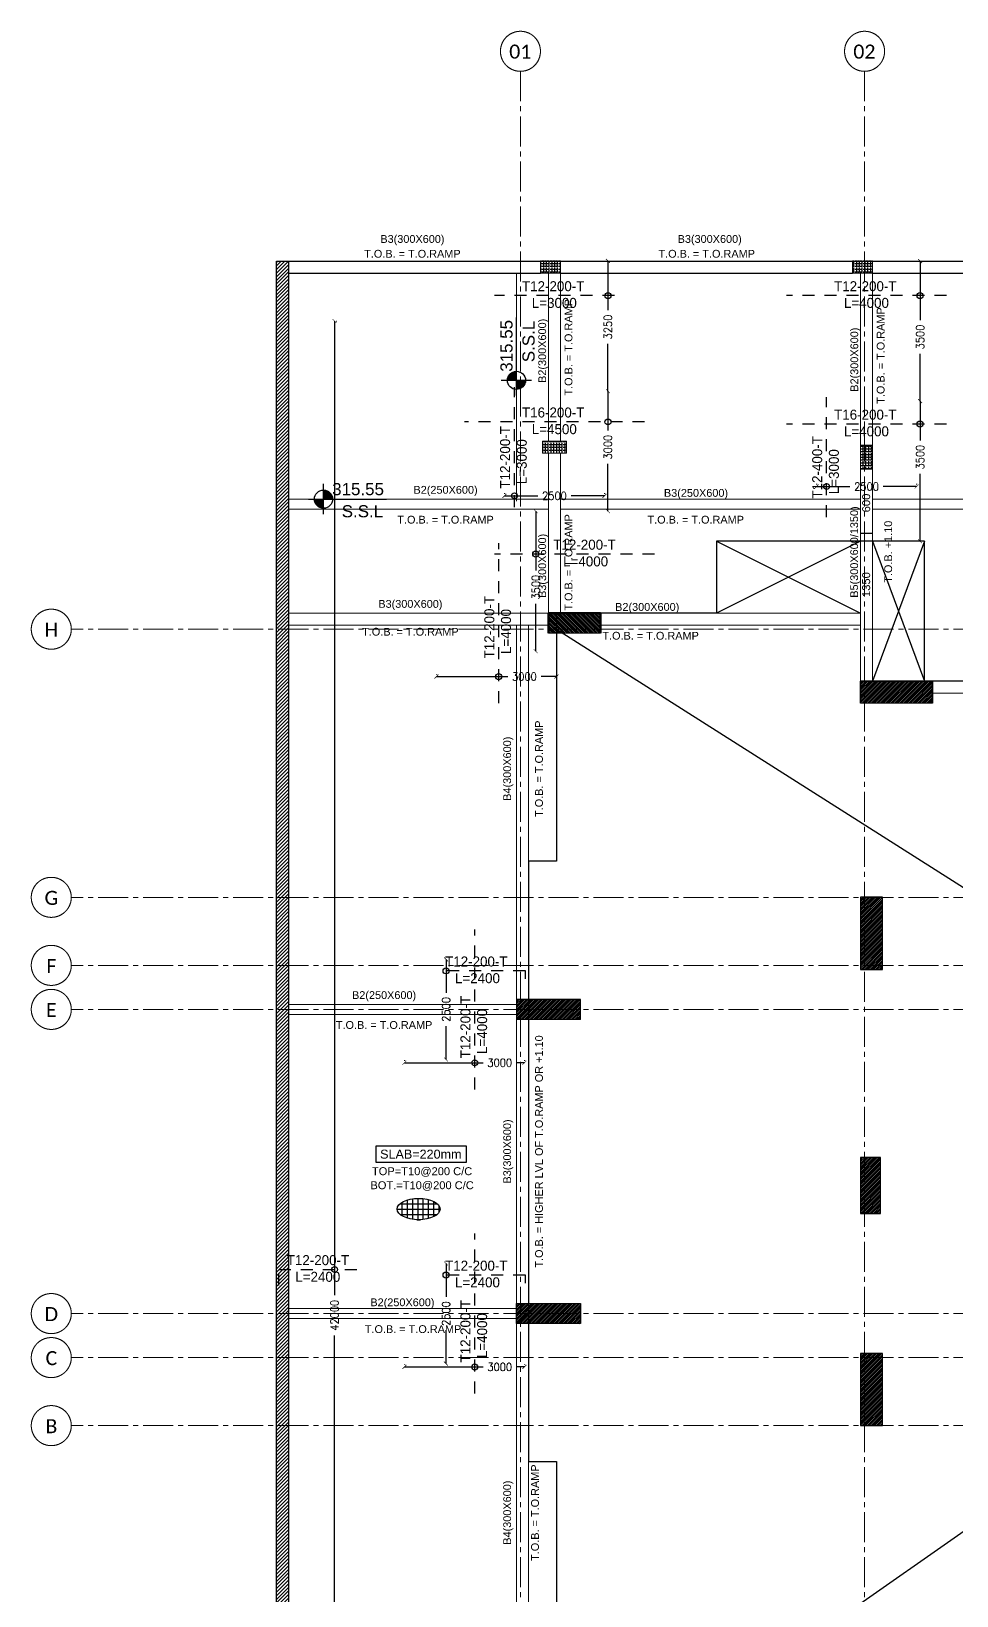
# Model space of a CAD drawing. Header units: millimetres. Extents: x -967280 to 3852, y 2833 to 1955156.
# Drawn here: x -453053 to -429926, y 589687 to 628777 of the extents above; entities that cross this region are included whole.
import ezdxf
from ezdxf.enums import TextEntityAlignment as Align

# ---------------------------------------------------------------- set-up
doc = ezdxf.new("R2010")
doc.units = ezdxf.units.MM
doc.header["$LTSCALE"] = 1000
doc.header["$PDMODE"] = 35
doc.header["$PDSIZE"] = 25
for name, pattern in [('$0$DASHED2', [0.375, 0.25, -0.125]), ('B05-FIRST FLOOR PLAN$0$DLINE', [0.55, 0.3, -0.25]), ('Columns_Structural070816$0$CENTER2', [1.125, 0.75, -0.125, 0.125, -0.125]), ('HRZN_Line-Ptrn-Sold', [9144001.0, 9144000.0, -1]), ('XREF-ST-FRAMING 1ST FLOOR$0$CENTER', [50.8, 31.75, -6.35, 6.35, -6.35]), ('XREF-ST-FRAMING 1ST FLOOR$0$HIDDEN2', [0.1875, 0.125, -0.0625])]:
    doc.linetypes.add(name, pattern=pattern)
for name, color, linetype, lineweight in [('A-AX-ATT-100', 7, 'HRZN_Line-Ptrn-Sold', 18), ('BEAMS', 3, 'HRZN_Line-Ptrn-Sold', 18), ('S - column', 6, 'Continuous', 60), ('S-TEXT-1', 3, 'Continuous', 20), ('S-TEXT-3', 8, 'Continuous', 13), ('ST-000-AXIS', 9, 'Columns_Structural070816$0$CENTER2', 9), ('ST-203-SLAB-TXT', 7, 'Continuous', 30), ('ST-206-SLAB-DIM', 1, 'Continuous', 20), ('ST-RFT-BOT', 2, '$0$DASHED2', 30), ('ST-RFT-TOP', 5, '$0$DASHED2', 30)]:
    doc.layers.add(name, color=color, linetype=linetype, lineweight=lineweight)
for name, color, linetype in [('B05-FIRST FLOOR PLAN$0$STR_ROOF RFT$0$S-SYMB', 30, 'Continuous'), ('R.C. footing', 4, 'Continuous'), ('S - BATH Hach', 1, 'Continuous'), ('S - col hach', 1, 'Continuous'), ('S - dot', 1, 'Continuous'), ('S -Beams', 2, 'Continuous'), ('ST-LEVEL', 3, 'Continuous'), ('XREF-ST-FRAMING 1ST FLOOR$0$ST-BEAM', 4, 'XREF-ST-FRAMING 1ST FLOOR$0$HIDDEN2'), ('XREF-ST-FRAMING 1ST FLOOR$0$ST-BEAM MARK', 3, 'Continuous'), ('XREF-ST-FRAMING 1ST FLOOR$0$ST-SLAB TH. TXT', 3, 'Continuous')]:
    doc.layers.add(name, color=color, linetype=linetype)
doc.styles.add('Arial_3', font='arial.ttf', dxfattribs={"height": 7999.15942})
doc.styles.add('B05-FIRST FLOOR PLAN$0$XS-Roof RFT$0$T25-100', font='STENCIL.shx', dxfattribs={"height": 250})
doc.styles.add('Calibri_2', font='calibri.ttf', dxfattribs={"height": 300})
doc.styles.add('ISO', font='isocp2.shx', dxfattribs={"width": 0.8})
doc.styles.add('STRECTURAL', font='arial.ttf')
doc.styles.add('TUNELNO', font='romans.shx', dxfattribs={"width": 0.9})
doc.styles.add('XREF-ST-FRAMING 1ST FLOOR$0$ROMANS-TITLE', font='ROMANS.shx', dxfattribs={"width": 0.8})
doc.styles.add('XREF-ST-FRAMING 1ST FLOOR$0$STRECTURAL', font='arial.ttf')
doc.dimstyles.new('Copy(2) of DSEC', dxfattribs={"dimtxt": 200, "dimasz": 100, "dimexe": 50, "dimexo": 80, "dimgap": 100, "dimtad": 1, "dimdec": 0, "dimrnd": 5, "dimzin": 0, "dimdsep": 46, "dimtxsty": 'TUNELNO', "dimblk": 'ARCHTICK', "dimcen": 0.09, "dimclrd": 1, "dimclre": 1, "dimclrt": 3, "dimadec": 0, "dimazin": 0, "dimtfac": 0.78125, "dimtdec": 0, "dimtix": 1, "dimtmove": 2, "dimatfit": 3, "dimldrblk": 'ARCHTICK', "dimfxl": 1, "dimtolj": 1, "dimtzin": 0, "dimarcsym": 0})
pattern_1 = [(45, (193250.144, -596912.31), (-22.4506403, 22.4506403), [])]
pattern_2 = [(90, (613578.686, -423037.37), (-69.85, 4e-15), [50.8, -19.05]), (180, (613578.686, -423037.37), (-9e-15, -69.85), [50.8, -19.05])]

# ---------------------------------------------------------------- blocks, each defined once
blk = doc.blocks.new('A$C46269fcd new')
at = {"layer": 'S - BATH Hach', "ltscale": 30, "transparency": 33554483}
h = blk.add_hatch(dxfattribs=at)
h.set_pattern_fill('ANSI31', color=1, scale=20)
h.set_pattern_definition([(45, (643184.17, -484711.8), (-44.9012806, 44.9012806), [])])
h.paths.add_polyline_path([(47835, 35800), (47835, -9200), (-6100, -9200), (-6100, 35800), (-5800, 35800), (-5800, -8900), (47535, -8900), (47535, 35800)])
at = {"layer": 'S - col hach', "true_color": 0xcd6928}
h = blk.add_hatch(dxfattribs=at)
h.set_pattern_fill('ANGLE', color=32, scale=10, angle=90)
h.set_pattern_definition([(90, (-414148.87, -510539.72), (-69.85, 4e-15), [50.8, -19.05]), (180, (-414148.87, -510539.72), (-9e-15, -69.85), [50.8, -19.05])])
h.paths.add_polyline_path([(550, 31300), (550, 31000), (1150, 31000), (1150, 31300)])
h = blk.add_hatch(dxfattribs=at)
h.set_pattern_fill('ANGLE', color=32, scale=10, angle=90)
h.set_pattern_definition([(90, (-416898.87, -510439.72), (-69.85, 4e-15), [50.8, -19.05]), (180, (-416898.87, -510439.72), (-9e-15, -69.85), [50.8, -19.05])])
h.paths.add_polyline_path([(8800, 31200), (8500, 31200), (8500, 30600), (8800, 30600)])
at = {"layer": 'R.C. footing'}
blk.add_line((-5800, 35800), (-5800, 35800), dxfattribs=at)
at = {"layer": 'R.C. footing', "color": 4, "ltscale": 30}
blk.add_lwpolyline([(47835, 35800), (47835, -9200), (-6100, -9200), (-6100, 35800), (-5800, 35800), (-5800, -8900), (47535, -8900), (47535, 35800)], close=True, dxfattribs=at)
at = {"layer": 'S - column', "lineweight": 15}
for points in [[(550, 31300), (550, 31000), (1150, 31000), (1150, 31300)], [(8800, 31200), (8500, 31200), (8500, 30600), (8800, 30600)]]:
    blk.add_lwpolyline(points, close=True, dxfattribs=at)
blk = doc.blocks.new('FROM FOUNDATION TO UPPER LOWER BASEMENT_COLUMNS(new2)')
at = {"layer": 'S - col hach'}
h = blk.add_hatch(dxfattribs=at)
h.set_pattern_fill('ANSI31', color=256, scale=10, angle=90)
h.set_pattern_definition([(135, (1651950.9, 412690.996), (-22.4506403, -22.4506403), [])])
h.paths.add_polyline_path([(418899, 637440), (417599, 637440), (417599, 636940), (418899, 636940)])
h = blk.add_hatch(dxfattribs=at)
h.set_pattern_fill('ANSI31', color=256, scale=10)
h.set_pattern_definition([(45, (193250.144, -596912.31), (-22.4506403, 22.4506403), [])])
h.paths.add_polyline_path([(427199, 635190), (427199, 635740), (425399, 635740), (425399, 635190)])
h = blk.add_hatch(dxfattribs=at)
h.set_pattern_fill('ANSI31', color=256, scale=10)
h.set_pattern_definition([(45, (-119733.897, -851549.915), (-22.4506403, 22.4506403), [])])
h.paths.add_polyline_path([(425949, 630340), (425399, 630340), (425399, 628540), (425949, 628540)])
h = blk.add_hatch(dxfattribs=at)
h.set_pattern_fill('ANSI31', color=256, scale=10)
h.set_pattern_definition(pattern_1)
h.paths.add_polyline_path([(416799, 627290), (418399, 627290), (418399, 627790), (416799, 627790)])
h = blk.add_hatch(dxfattribs=at)
h.set_pattern_fill('ANSI31', color=256, scale=10)
h.set_pattern_definition([(45, (193250.144, -602312.31), (-22.4506403, 22.4506403), [])])
h.paths.add_polyline_path([(425899, 623840), (425399, 623840), (425399, 622440), (425899, 622440)])
h = blk.add_hatch(dxfattribs=at)
h.set_pattern_fill('ANSI31', color=256, scale=10)
h.set_pattern_definition(pattern_1)
h.paths.add_polyline_path([(418399, 620190), (416799, 620190), (416799, 619690), (418399, 619690)])
h = blk.add_hatch(dxfattribs=at)
h.set_pattern_fill('ANSI31', color=256, scale=10)
h.set_pattern_definition(pattern_1)
h.paths.add_polyline_path([(425949, 617140), (425949, 618940), (425399, 618940), (425399, 617140)])
at = {"layer": 'S - column', "lineweight": 15}
for points in [[(417599, 636940), (418899, 636940), (418899, 637440), (417599, 637440)], [(427199, 635190), (425399, 635190), (425399, 635740), (427199, 635740)], [(425949, 630340), (425399, 630340), (425399, 628540), (425949, 628540)], [(416799, 627790), (416799, 627290), (418399, 627290), (418399, 627790)], [(425899, 623840), (425399, 623840), (425399, 622440), (425899, 622440)], [(418399, 619690), (416799, 619690), (416799, 620190), (418399, 620190)], [(425949, 618940), (425949, 617140), (425399, 617140), (425399, 618940)]]:
    blk.add_lwpolyline(points, close=True, dxfattribs=at)
at = {"layer": 'ST-RFT-BOT', "color": 7, "linetype": 'Continuous', "ltscale": 30}
blk.add_line((427199, 635190), (427199, 635559), dxfattribs=at)
at = {"layer": 'ST-RFT-BOT', "color": 7, "linetype": 'Continuous', "lineweight": 50, "ltscale": 30}
blk.add_lwpolyline([(418899, 636940), (418899, 637440), (417599, 637440), (417599, 636940)], dxfattribs=at)
at = {"layer": 'ST-RFT-BOT', "color": 7, "linetype": 'Continuous', "ltscale": 30}
for points in [[(427199, 635190), (427199, 635740), (425399, 635740), (425399, 635190)], [(425399, 635190), (425399, 635740), (427199, 635740), (427199, 635190)], [(425949, 630340), (425399, 630340), (425399, 628540), (425949, 628540)], [(418399, 627290), (418399, 627790), (416799, 627790), (416799, 627290)], [(425899, 623840), (425399, 623840), (425399, 622440), (425899, 622440)], [(418399, 620190), (418399, 619690), (416799, 619690), (416799, 620190)], [(425949, 618940), (425399, 618940), (425399, 617140), (425949, 617140)]]:
    blk.add_lwpolyline(points, dxfattribs=at)
blk = doc.blocks.new('XREF-ST-FRAMING 1ST FLOOR$0$A-LVL_FFL-SSL')
at = {"layer": 'XREF-ST-FRAMING 1ST FLOOR$0$ST-SLAB TH. TXT', "ltscale": 800}
h = blk.add_hatch(color=256, dxfattribs=at)
h.paths.add_polyline_path([(0, 0), (150, 0, 0.414214), (0, 150)])
h.paths.add_polyline_path([(0, -150), (0, 0), (-150, 0, 0.414214)])
at = {"layer": 'XREF-ST-FRAMING 1ST FLOOR$0$ST-SLAB TH. TXT'}
for p, q in [((-250, 0), (250, 0)), ((0, -250), (0, 250))]:
    blk.add_line(p, q, dxfattribs=at)
at = {"layer": 'XREF-ST-FRAMING 1ST FLOOR$0$ST-SLAB TH. TXT', "ltscale": 800}
blk.add_line((0, 0), (1037, 0), dxfattribs=at)
at = {"layer": 'XREF-ST-FRAMING 1ST FLOOR$0$ST-SLAB TH. TXT'}
blk.add_circle((0, 0), 150, dxfattribs=at)
at = {"layer": 'XREF-ST-FRAMING 1ST FLOOR$0$ST-SLAB TH. TXT', "ltscale": 800, "style": 'XREF-ST-FRAMING 1ST FLOOR$0$ROMANS-TITLE', "width": 0.8}
for tag, p in [('FLOOR-LEVEL-FFL', (300, 100)), ('FLOOR-LEVEL-SSL', (300, -300))]:
    blk.add_attdef(tag, p, '', height=200, dxfattribs=at)
blk = doc.blocks.new('str col s')
at = {"layer": 'S - col hach', "true_color": 0xcd6928}
h = blk.add_hatch(dxfattribs=at)
h.set_pattern_fill('ANGLE', color=32, scale=10, angle=90)
h.set_pattern_definition(pattern_2)
h.paths.add_polyline_path([(-26250, -300), (-26250, 0), (-26750, 0), (-26750, -300)])
h = blk.add_hatch(dxfattribs=at)
h.set_pattern_fill('ANGLE', color=32, scale=10, angle=90)
h.set_pattern_definition(pattern_2)
h.paths.add_polyline_path([(-18450, -300), (-18450, 0), (-18950, 0), (-18950, -300)])
at = {"layer": 'S - column', "lineweight": 15}
for points in [[(-26250, 0), (-26750, 0), (-26750, -300), (-26250, -300)], [(-18450, 0), (-18950, 0), (-18950, -300), (-18450, -300)]]:
    blk.add_lwpolyline(points, close=True, dxfattribs=at)
blk = doc.blocks.new('_ArchTick')
at = {"color": 0, "linetype": 'ByBlock', "const_width": 0.15}
blk.add_lwpolyline([(-0.5, -0.5), (0.5, 0.5)], dxfattribs=at)
blk = doc.blocks.new('*D176')
at = {"layer": 'Defpoints', "color": 0, "transparency": 16777216}
for p in [(-430812, 619537), (-430842, 616037), (-430812, 616037)]:
    blk.add_point(p, dxfattribs=at)
at = {"layer": 'ST-206-SLAB-DIM', "color": 1, "lineweight": -2, "transparency": 16777216}
for p, q in [((-430842, 619537), (-430842, 618555)), ((-430842, 616037), (-430842, 617720))]:
    blk.add_line(p, q, dxfattribs=at)
at = {"layer": 'ST-206-SLAB-DIM', "color": 1, "lineweight": -2, "transparency": 16777216, "xscale": 100, "yscale": 100, "zscale": 100}
for p, rotation in [((-430842, 619537), 90), ((-430842, 616037), 270)]:
    blk.add_blockref('_ArchTick', p, dxfattribs=dict(at, rotation=rotation))
at = {"layer": 'ST-206-SLAB-DIM', "color": 3, "transparency": 16777216, "insert": (-430842, 618137), "char_height": 200, "attachment_point": 5, "rotation": 90, "style": 'TUNELNO'}
blk.add_mtext('\\A1;3500', dxfattribs=at)
blk = doc.blocks.new('*D177')
at = {"layer": 'Defpoints', "color": 0, "transparency": 16777216}
for p in [(-433429, 617386), (-430929, 617402), (-430929, 617386)]:
    blk.add_point(p, dxfattribs=at)
at = {"layer": 'ST-206-SLAB-DIM', "color": 1, "lineweight": -2, "transparency": 16777216}
for p, q in [((-433429, 617466), (-433429, 617452)), ((-433429, 617402), (-432596, 617402)), ((-430929, 617402), (-431762, 617402)), ((-430929, 617466), (-430929, 617452))]:
    blk.add_line(p, q, dxfattribs=at)
at = {"layer": 'ST-206-SLAB-DIM', "color": 1, "lineweight": -2, "transparency": 16777216, "xscale": 100, "yscale": 100, "zscale": 100, "rotation": 180}
blk.add_blockref('_ArchTick', (-433429, 617402), dxfattribs=at)
at = {"layer": 'ST-206-SLAB-DIM', "color": 1, "lineweight": -2, "transparency": 16777216, "xscale": 100, "yscale": 100, "zscale": 100}
blk.add_blockref('_ArchTick', (-430929, 617402), dxfattribs=at)
at = {"layer": 'ST-206-SLAB-DIM', "color": 3, "transparency": 16777216, "insert": (-432179, 617402), "char_height": 200, "attachment_point": 5, "style": 'TUNELNO'}
blk.add_mtext('\\A1;2500', dxfattribs=at)
blk = doc.blocks.new('*D178')
at = {"layer": 'Defpoints', "color": 0, "transparency": 16777216}
for p in [(-430812, 623037), (-430842, 619537), (-430812, 619537)]:
    blk.add_point(p, dxfattribs=at)
at = {"layer": 'ST-206-SLAB-DIM', "color": 1, "lineweight": -2, "transparency": 16777216}
for p, q in [((-430842, 623037), (-430842, 621555)), ((-430842, 619537), (-430842, 620720))]:
    blk.add_line(p, q, dxfattribs=at)
at = {"layer": 'ST-206-SLAB-DIM', "color": 1, "lineweight": -2, "transparency": 16777216, "xscale": 100, "yscale": 100, "zscale": 100}
for p, rotation in [((-430842, 623037), 90), ((-430842, 619537), 270)]:
    blk.add_blockref('_ArchTick', p, dxfattribs=dict(at, rotation=rotation))
at = {"layer": 'ST-206-SLAB-DIM', "color": 3, "transparency": 16777216, "insert": (-430842, 621137), "char_height": 200, "attachment_point": 5, "rotation": 90, "style": 'TUNELNO'}
blk.add_mtext('\\A1;3500', dxfattribs=at)
blk = doc.blocks.new('*D999')
at = {"layer": 'Defpoints', "color": 0, "transparency": 16777216}
for p in [(-438612, 619787), (-438642, 616787), (-438612, 616787)]:
    blk.add_point(p, dxfattribs=at)
at = {"layer": 'ST-206-SLAB-DIM', "color": 1, "lineweight": -2, "transparency": 16777216}
for p, q in [((-438642, 619787), (-438642, 618805)), ((-438642, 616787), (-438642, 617970))]:
    blk.add_line(p, q, dxfattribs=at)
at = {"layer": 'ST-206-SLAB-DIM', "color": 1, "lineweight": -2, "transparency": 16777216, "xscale": 100, "yscale": 100, "zscale": 100}
for p, rotation in [((-438642, 619787), 90), ((-438642, 616787), 270)]:
    blk.add_blockref('_ArchTick', p, dxfattribs=dict(at, rotation=rotation))
at = {"layer": 'ST-206-SLAB-DIM', "color": 3, "transparency": 16777216, "insert": (-438642, 618387), "char_height": 200, "attachment_point": 5, "rotation": 90, "style": 'TUNELNO'}
blk.add_mtext('\\A1;3000', dxfattribs=at)
blk = doc.blocks.new('*D1000')
at = {"layer": 'Defpoints', "color": 0, "transparency": 16777216}
for p in [(-441229, 617153), (-438729, 617169), (-438729, 617153)]:
    blk.add_point(p, dxfattribs=at)
at = {"layer": 'ST-206-SLAB-DIM', "color": 1, "lineweight": -2, "transparency": 16777216}
for p, q in [((-441229, 617233), (-441229, 617219)), ((-438729, 617233), (-438729, 617219)), ((-441229, 617169), (-440396, 617169)), ((-438729, 617169), (-439562, 617169))]:
    blk.add_line(p, q, dxfattribs=at)
at = {"layer": 'ST-206-SLAB-DIM', "color": 1, "lineweight": -2, "transparency": 16777216, "xscale": 100, "yscale": 100, "zscale": 100, "rotation": 180}
blk.add_blockref('_ArchTick', (-441229, 617169), dxfattribs=at)
at = {"layer": 'ST-206-SLAB-DIM', "color": 1, "lineweight": -2, "transparency": 16777216, "xscale": 100, "yscale": 100, "zscale": 100}
blk.add_blockref('_ArchTick', (-438729, 617169), dxfattribs=at)
at = {"layer": 'ST-206-SLAB-DIM', "color": 3, "transparency": 16777216, "insert": (-439979, 617169), "char_height": 200, "attachment_point": 5, "style": 'TUNELNO'}
blk.add_mtext('\\A1;2500', dxfattribs=at)
blk = doc.blocks.new('*D1001')
at = {"layer": 'Defpoints', "color": 0, "transparency": 16777216}
for p in [(-438612, 623037), (-438642, 619787), (-438612, 619787)]:
    blk.add_point(p, dxfattribs=at)
at = {"layer": 'ST-206-SLAB-DIM', "color": 1, "lineweight": -2, "transparency": 16777216}
for p, q in [((-438642, 623037), (-438642, 621805)), ((-438642, 619787), (-438642, 620970))]:
    blk.add_line(p, q, dxfattribs=at)
at = {"layer": 'ST-206-SLAB-DIM', "color": 1, "lineweight": -2, "transparency": 16777216, "xscale": 100, "yscale": 100, "zscale": 100}
for p, rotation in [((-438642, 623037), 90), ((-438642, 619787), 270)]:
    blk.add_blockref('_ArchTick', p, dxfattribs=dict(at, rotation=rotation))
at = {"layer": 'ST-206-SLAB-DIM', "color": 3, "transparency": 16777216, "insert": (-438642, 621387), "char_height": 200, "attachment_point": 5, "rotation": 90, "style": 'TUNELNO'}
blk.add_mtext('\\A1;3250', dxfattribs=at)
blk = doc.blocks.new('*D1002')
at = {"layer": 'Defpoints', "color": 0, "transparency": 16777216}
for p in [(-440417, 616787), (-440447, 613287), (-440417, 613287)]:
    blk.add_point(p, dxfattribs=at)
at = {"layer": 'ST-206-SLAB-DIM', "color": 1, "lineweight": -2, "transparency": 16777216}
for p, q in [((-440447, 616787), (-440447, 615305)), ((-440447, 613287), (-440447, 614470))]:
    blk.add_line(p, q, dxfattribs=at)
at = {"layer": 'ST-206-SLAB-DIM', "color": 1, "lineweight": -2, "transparency": 16777216, "xscale": 100, "yscale": 100, "zscale": 100}
for p, rotation in [((-440447, 616787), 90), ((-440447, 613287), 270)]:
    blk.add_blockref('_ArchTick', p, dxfattribs=dict(at, rotation=rotation))
at = {"layer": 'ST-206-SLAB-DIM', "color": 3, "transparency": 16777216, "insert": (-440447, 614887), "char_height": 200, "attachment_point": 5, "rotation": 90, "style": 'TUNELNO'}
blk.add_mtext('\\A1;3500', dxfattribs=at)
blk = doc.blocks.new('*D1014')
at = {"layer": 'Defpoints', "color": 0, "transparency": 16777216}
for p in [(-445516, 621537), (-445516, 579537), (-445474, 579537)]:
    blk.add_point(p, dxfattribs=at)
at = {"layer": 'ST-206-SLAB-DIM', "color": 1, "lineweight": -2, "transparency": 16777216}
for p, q in [((-445474, 621537), (-445474, 597197)), ((-445436, 621537), (-445424, 621537)), ((-445474, 579537), (-445474, 596191)), ((-445436, 579537), (-445424, 579537))]:
    blk.add_line(p, q, dxfattribs=at)
at = {"layer": 'ST-206-SLAB-DIM', "color": 1, "lineweight": -2, "transparency": 16777216, "xscale": 100, "yscale": 100, "zscale": 100}
for p, rotation in [((-445474, 621537), 90), ((-445474, 579537), 270)]:
    blk.add_blockref('_ArchTick', p, dxfattribs=dict(at, rotation=rotation))
at = {"layer": 'ST-206-SLAB-DIM', "color": 3, "transparency": 16777216, "insert": (-445474, 596694), "char_height": 200, "attachment_point": 5, "rotation": 90, "style": 'TUNELNO'}
blk.add_mtext('\\A1;42000', dxfattribs=at)
blk = doc.blocks.new('*D1015')
at = {"layer": 'Defpoints', "color": 0, "transparency": 16777216}
for p in [(-442659, 605587), (-442689, 603087), (-442659, 603087)]:
    blk.add_point(p, dxfattribs=at)
at = {"layer": 'ST-206-SLAB-DIM', "color": 1, "lineweight": -2, "transparency": 16777216}
for p, q in [((-442689, 605587), (-442689, 604755)), ((-442689, 603087), (-442689, 603920))]:
    blk.add_line(p, q, dxfattribs=at)
at = {"layer": 'ST-206-SLAB-DIM', "color": 1, "lineweight": -2, "transparency": 16777216, "xscale": 100, "yscale": 100, "zscale": 100}
for p, rotation in [((-442689, 605587), 90), ((-442689, 603087), 270)]:
    blk.add_blockref('_ArchTick', p, dxfattribs=dict(at, rotation=rotation))
at = {"layer": 'ST-206-SLAB-DIM', "color": 3, "transparency": 16777216, "insert": (-442689, 604337), "char_height": 200, "attachment_point": 5, "rotation": 90, "style": 'TUNELNO'}
blk.add_mtext('\\A1;2500', dxfattribs=at)
blk = doc.blocks.new('*D1059')
at = {"layer": 'Defpoints', "color": 0, "transparency": 16777216}
for p in [(-443729, 602987), (-440729, 603003), (-440729, 602987)]:
    blk.add_point(p, dxfattribs=at)
at = {"layer": 'ST-206-SLAB-DIM', "color": 1, "lineweight": -2, "transparency": 16777216}
for p, q in [((-443729, 603067), (-443729, 603053)), ((-443729, 603003), (-441763, 603003)), ((-440729, 603003), (-440929, 603003)), ((-440729, 603067), (-440729, 603053))]:
    blk.add_line(p, q, dxfattribs=at)
at = {"layer": 'ST-206-SLAB-DIM', "color": 1, "lineweight": -2, "transparency": 16777216, "xscale": 100, "yscale": 100, "zscale": 100, "rotation": 180}
blk.add_blockref('_ArchTick', (-443729, 603003), dxfattribs=at)
at = {"layer": 'ST-206-SLAB-DIM', "color": 1, "lineweight": -2, "transparency": 16777216, "xscale": 100, "yscale": 100, "zscale": 100}
blk.add_blockref('_ArchTick', (-440729, 603003), dxfattribs=at)
at = {"layer": 'ST-206-SLAB-DIM', "color": 3, "transparency": 16777216, "insert": (-441346, 603003), "char_height": 200, "attachment_point": 5, "style": 'TUNELNO'}
blk.add_mtext('\\A1;3000', dxfattribs=at)
blk = doc.blocks.new('00_block1010')
at = {"layer": 'S-TEXT-1', "style": 'ISO', "width": 0.8}
for tag, p in [('LINE_1', (40.7, 75.2)), ('LINE_2', (40.7, 44.3))]:
    blk.add_attdef(tag, text='', height=22.5, dxfattribs=at).set_placement(p, align=Align.CENTER)
at = {"layer": 'S-TEXT-3', "style": 'ISO', "width": 0.8}
blk.add_attdef('LINE_3', text='', height=18, dxfattribs=at).set_placement((40.7, 13.4), align=Align.CENTER)
blk = doc.blocks.new('*D1060')
at = {"layer": 'Defpoints', "color": 0, "transparency": 16777216}
for p in [(-442659, 597987), (-442689, 595487), (-442659, 595487)]:
    blk.add_point(p, dxfattribs=at)
at = {"layer": 'ST-206-SLAB-DIM', "color": 1, "lineweight": -2, "transparency": 16777216}
for p, q in [((-442689, 597987), (-442689, 597155)), ((-442689, 595487), (-442689, 596320))]:
    blk.add_line(p, q, dxfattribs=at)
at = {"layer": 'ST-206-SLAB-DIM', "color": 1, "lineweight": -2, "transparency": 16777216, "xscale": 100, "yscale": 100, "zscale": 100}
for p, rotation in [((-442689, 597987), 90), ((-442689, 595487), 270)]:
    blk.add_blockref('_ArchTick', p, dxfattribs=dict(at, rotation=rotation))
at = {"layer": 'ST-206-SLAB-DIM', "color": 3, "transparency": 16777216, "insert": (-442689, 596737), "char_height": 200, "attachment_point": 5, "rotation": 90, "style": 'TUNELNO'}
blk.add_mtext('\\A1;2500', dxfattribs=at)
blk = doc.blocks.new('*D1061')
at = {"layer": 'Defpoints', "color": 0, "transparency": 16777216}
for p in [(-443729, 595387), (-440729, 595403), (-440729, 595387)]:
    blk.add_point(p, dxfattribs=at)
at = {"layer": 'ST-206-SLAB-DIM', "color": 1, "lineweight": -2, "transparency": 16777216}
for p, q in [((-443729, 595467), (-443729, 595453)), ((-443729, 595403), (-441763, 595403)), ((-440729, 595403), (-440929, 595403)), ((-440729, 595467), (-440729, 595453))]:
    blk.add_line(p, q, dxfattribs=at)
at = {"layer": 'ST-206-SLAB-DIM', "color": 1, "lineweight": -2, "transparency": 16777216, "xscale": 100, "yscale": 100, "zscale": 100, "rotation": 180}
blk.add_blockref('_ArchTick', (-443729, 595403), dxfattribs=at)
at = {"layer": 'ST-206-SLAB-DIM', "color": 1, "lineweight": -2, "transparency": 16777216, "xscale": 100, "yscale": 100, "zscale": 100}
blk.add_blockref('_ArchTick', (-440729, 595403), dxfattribs=at)
at = {"layer": 'ST-206-SLAB-DIM', "color": 3, "transparency": 16777216, "insert": (-441346, 595403), "char_height": 200, "attachment_point": 5, "style": 'TUNELNO'}
blk.add_mtext('\\A1;3000', dxfattribs=at)
blk = doc.blocks.new('*D1064')
at = {"layer": 'Defpoints', "color": 0, "transparency": 16777216}
for p in [(-442929, 612637), (-439929, 612653), (-439929, 612637)]:
    blk.add_point(p, dxfattribs=at)
at = {"layer": 'ST-206-SLAB-DIM', "color": 1, "lineweight": -2, "transparency": 16777216}
for p, q in [((-442929, 612717), (-442929, 612703)), ((-442929, 612653), (-441146, 612653)), ((-439929, 612653), (-440312, 612653)), ((-439929, 612717), (-439929, 612703))]:
    blk.add_line(p, q, dxfattribs=at)
at = {"layer": 'ST-206-SLAB-DIM', "color": 1, "lineweight": -2, "transparency": 16777216, "xscale": 100, "yscale": 100, "zscale": 100, "rotation": 180}
blk.add_blockref('_ArchTick', (-442929, 612653), dxfattribs=at)
at = {"layer": 'ST-206-SLAB-DIM', "color": 1, "lineweight": -2, "transparency": 16777216, "xscale": 100, "yscale": 100, "zscale": 100}
blk.add_blockref('_ArchTick', (-439929, 612653), dxfattribs=at)
at = {"layer": 'ST-206-SLAB-DIM', "color": 3, "transparency": 16777216, "insert": (-440729, 612653), "char_height": 200, "attachment_point": 5, "style": 'TUNELNO'}
blk.add_mtext('\\A1;3000', dxfattribs=at)
blk = doc.blocks.new('Grid - HRZN_G-Datm-Grid-Head-1554275-FIRST FLOOR FFL_1_')
at = {"layer": 'A-AX-ATT-100'}
blk.add_circle((0, 0), 5, dxfattribs=at)
blk = doc.blocks.new('AXES-00')
at = {"layer": 'ST-000-AXIS'}
for p, q in [((516898.9, 750979.6), (516898.9, 695813.8)), ((525498.9, 750979.6), (525498.9, 695813.8)), ((575723.2, 737039.7), (505674.3, 737039.7)), ((575723.2, 730339.7), (505674.3, 730339.7)), ((575723.2, 728639.7), (505674.3, 728639.7)), ((575723.2, 727539.7), (505674.3, 727539.7)), ((575723.2, 719939.7), (505674.3, 719939.7)), ((575723.2, 718839.7), (505674.3, 718839.7)), ((575723.2, 717139.7), (505674.3, 717139.7))]:
    blk.add_line(p, q, dxfattribs=at)
at = {"layer": 'A-AX-ATT-100'}
for p, xscale, yscale, zscale, rotation in [((516898.9, 751479.6), 99.99999999999993, 99.99999999999993, 99.99999999999993, 180), ((525498.9, 751479.6), 99.99999999999993, 99.99999999999993, 99.99999999999993, 180), ((505174.3, 737039.7), 100.0000000000001, 100.0000000000001, 100.0000000000001, 90), ((505174.3, 730339.7), 100.0000000000001, 100.0000000000001, 100.0000000000001, 90), ((505174.3, 728639.7), 100.0000000000001, 100.0000000000001, 100.0000000000001, 90), ((505174.3, 727539.7), 100.0000000000001, 100.0000000000001, 100.0000000000001, 90), ((505174.3, 719939.7), 100.0000000000001, 100.0000000000001, 100.0000000000001, 90), ((505174.3, 718839.7), 100.0000000000001, 100.0000000000001, 100.0000000000001, 90), ((505174.3, 717139.7), 100.0000000000001, 100.0000000000001, 100.0000000000001, 90)]:
    blk.add_blockref('Grid - HRZN_G-Datm-Grid-Head-1554275-FIRST FLOOR FFL_1_', p, dxfattribs=dict(at, xscale=xscale, yscale=yscale, zscale=zscale, rotation=rotation))
at = {"layer": 'A-AX-ATT-100', "linetype": 'Continuous', "lineweight": 13, "char_height": 350, "attachment_point": 1, "style": 'Calibri_2'}
for s, insert, width in [('01', (516618, 751647.5), 673.417), ('02', (525218, 751647.5), 673.417), ('H', (505005.2, 737201), 416.877), ('G', (505005.2, 730501), 416.877), ('F', (505051.7, 728801), 304.641), ('E', (505041.7, 727701), 328.692), ('D', (505008.7, 720101), 408.861), ('C', (505031.7, 719001), 352.742), ('B', (505028.2, 717301), 360.759)]:
    blk.add_mtext(s, dxfattribs=dict(at, insert=insert, width=width))

msp = doc.modelspace()

# ---------------------------------------------------------------- hatches: boundary and pattern name
at = {"layer": 'ST-LEVEL'}
h = msp.add_hatch(dxfattribs=at)
h.set_pattern_fill('NET', color=6, scale=1057.870248)
h.set_pattern_definition([(0, (-470231.61, 636503.74), (0, 132.23378), []), (90, (-470231.61, 636503.74), (-132.23378, 8e-15), [])])
edge = h.paths.add_edge_path()
edge.add_ellipse((-443372.6, 599348.3), major_axis=(535.4, 0), ratio=0.4996806, start_angle=0, end_angle=360)

# ---------------------------------------------------------------- linework, layer by layer
at = {"layer": 'B05-FIRST FLOOR PLAN$0$STR_ROOF RFT$0$S-SYMB'}
for centre in [(-438642.3, 622173.3), (-430842.3, 622173.3), (-438642.3, 619018.1), (-430842.3, 618964.1), (-440978.5, 617169.2), (-433178.5, 617401.9), (-440446.5, 615714.1), (-441372.7, 612652.8), (-442688.7, 605299.9), (-441969.4, 603002.8), (-445474.3, 597837.6), (-442688.7, 597699.9), (-441969.4, 595402.8)]:
    msp.add_circle(centre, 75, dxfattribs=at)
at = {"layer": 'BEAMS'}
for p, q in [((-440928.7, 617037.4), (-440928.7, 622737.4)), ((-440928.7, 617087.4), (-440928.7, 622737.4)), ((-440128.7, 618537.4), (-440128.7, 622737.4)), ((-439828.7, 622737.4), (-439828.7, 618524.1)), ((-432328.7, 618437.4), (-432328.7, 622737.4)), ((-432028.7, 622737.4), (-432028.7, 618437.4)), ((-440128.7, 614237.4), (-440128.7, 618237.4)), ((-439828.7, 618237.4), (-439828.7, 614237.4)), ((-432328.7, 612537.4), (-432328.7, 617837.4)), ((-432028.7, 617837.4), (-432028.7, 612537.4)), ((-446628.7, 617087.4), (-440128.7, 617087.4)), ((-439828.7, 617087.4), (-432328.7, 617087.4)), ((-432028.7, 617087.4), (-424728.7, 617087.4)), ((-446628.7, 616837.4), (-440128.7, 616837.4)), ((-439828.7, 616837.4), (-432328.7, 616837.4)), ((-432028.7, 616837.4), (-424728.7, 616837.4)), ((-446628.7, 614237.4), (-440128.7, 614237.4)), ((-432328.7, 614237.4), (-438828.7, 614237.4)), ((-446628.7, 613937.4), (-440128.7, 613937.4)), ((-440928.7, 604587.4), (-440928.7, 613937.4)), ((-440628.7, 604587.4), (-440628.7, 613937.4)), ((-432328.7, 613937.4), (-438828.7, 613937.4)), ((-430528.7, 612537.4), (-424728.7, 612537.4)), ((-430528.7, 612237.4), (-424728.7, 612237.3)), ((-446628.7, 604462.4), (-440928.7, 604462.4)), ((-446628.7, 604212.4), (-440928.7, 604212.4)), ((-440928.7, 596987.4), (-440928.7, 604087.4)), ((-440628.7, 596987.4), (-440628.7, 604087.4)), ((-446628.7, 596862.4), (-440928.7, 596862.4)), ((-446628.7, 596612.4), (-440928.7, 596612.4)), ((-440928.7, 587137.4), (-440928.7, 596487.4)), ((-440628.7, 587137.4), (-440628.7, 596487.4))]:
    msp.add_line(p, q, dxfattribs=at)
at = {"layer": 'S - dot'}
for p, q in [((-393293.7, 616837.4), (-439828.7, 584237.4)), ((-393293.7, 616837.4), (-439828.7, 584237.4)), ((-439928.7, 613837.4), (-393293.7, 584237.4)), ((-439928.7, 613837.4), (-393293.7, 584237.4))]:
    msp.add_line(p, q, dxfattribs=at)
at = {"layer": 'S -Beams', "ltscale": 30}
for p, q in [((-446628.7, 623037.4), (-440328.7, 623037.4)), ((-446628.7, 622737.4), (-440328.7, 622737.4)), ((-439828.7, 623037.4), (-432528.7, 623037.4)), ((-439828.7, 622737.4), (-432528.7, 622737.4)), ((-432028.7, 623037.4), (-424928.7, 623037.4)), ((-432028.7, 622737.4), (-424928.7, 622737.4))]:
    msp.add_line(p, q, dxfattribs=at)
at = {"layer": 'S -Beams', "color": 6, "ltscale": 30}
msp.add_lwpolyline([(-446928.7, 623037.4), (-392993.7, 623037.4), (-392993.7, 616837.4), (-413028.7, 616837.4), (-413028.7, 613637.4), (-417228.7, 613637.4), (-417228.7, 614837.4), (-423078.7, 614837.4), (-423078.7, 612537.4), (-430728.7, 612537.4), (-430728.7, 616037.4), (-435928.7, 616037.4), (-435928.7, 614237.4), (-439928.7, 614237.4), (-439928.7, 608037.4), (-440628.7, 608037.4), (-440628.7, 593037.4), (-439928.7, 593037.4), (-439928.7, 586837.4), (-439828.7, 586837.4), (-439828.7, 584237.4), (-392993.7, 584237.4), (-392993.7, 578037.4), (-446928.7, 578037.4)], close=True, dxfattribs=at)
at = {"layer": 'ST-203-SLAB-TXT'}
msp.add_lwpolyline([(-444436.6, 600929.1), (-442182.9, 600929.1), (-442182.9, 600510), (-444436.6, 600510)], close=True, dxfattribs=at)
at = {"layer": 'ST-LEVEL'}
msp.add_ellipse((-443372.6, 599348.3), major_axis=(535.4, 0), ratio=0.4996806, dxfattribs=at)
at = {"layer": 'ST-RFT-BOT', "color": 1, "linetype": 'Continuous', "ltscale": 30}
for p, q in [((-432328.7, 616237.4), (-432028.7, 616237.4)), ((-432328.7, 616037.4), (-435928.7, 614237.4)), ((-435928.7, 616037.4), (-432328.7, 614237.4)), ((-432328.7, 616037.4), (-435928.7, 614237.4)), ((-435928.7, 616037.4), (-432328.7, 614237.4)), ((-430728.7, 616037.4), (-432028.7, 612537.4)), ((-432028.7, 616037.4), (-430728.7, 612537.4)), ((-430728.7, 616037.4), (-432028.7, 612537.4)), ((-432028.7, 616037.4), (-430728.7, 612537.4))]:
    msp.add_line(p, q, dxfattribs=at)
at = {"layer": 'ST-RFT-TOP', "linetype": 'B05-FIRST FLOOR PLAN$0$DLINE'}
for points in [[(-438478.7, 622173.3), (-441478.7, 622173.3)], [(-430178.7, 622173.3), (-434178.7, 622173.3)], [(-440978.5, 616887.4), (-440978.5, 619887.4)], [(-433178.5, 616637.4), (-433178.5, 619637.4)], [(-437728.7, 619018.1), (-442228.7, 619018.1)], [(-430178.7, 618964.1), (-434178.7, 618964.1)], [(-437478.7, 615714.1), (-441478.7, 615714.1)], [(-441372.7, 611987.4), (-441372.7, 615987.4)], [(-441969.4, 602337.4), (-441969.4, 606337.4)], [(-441969.4, 594737.4), (-441969.4, 598737.4)], [(-446867.6, 597437.6), (-446867.6, 597837.6), (-444867.6, 597837.6)]]:
    msp.add_lwpolyline(points, dxfattribs=at)
for points in [[(-440698.7, 605099.9), (-440698.7, 605287.4, 0.4142136), (-440711.2, 605299.9), (-442904.1, 605299.9)], [(-440698.7, 597499.9), (-440698.7, 597687.4, 0.4142136), (-440711.2, 597699.9), (-442904.1, 597699.9)]]:
    msp.add_lwpolyline(points, format="xyb", dxfattribs=at)

# ---------------------------------------------------------------- block references
at = {"layer": 'S - column', "color": 7, "true_color": 0xffffff}
msp.add_blockref('A$C46269fcd new', (-440828.7, 587237.4), dxfattribs=at)
at = {"layer": 'S - column'}
msp.add_blockref('FROM FOUNDATION TO UPPER LOWER BASEMENT_COLUMNS(new2)', (-857727.6, -23202.4), dxfattribs=at)
at = {"layer": 'S -Beams'}
msp.add_blockref('AXES-00', (-957727.6, -123202.4), dxfattribs=at)
at = {"layer": 'ST-203-SLAB-TXT', "linetype": 'XREF-ST-FRAMING 1ST FLOOR$0$CENTER', "ltscale": 0.25}
ref = msp.add_blockref('XREF-ST-FRAMING 1ST FLOOR$0$A-LVL_FFL-SSL', (-440928.7, 620053.9), dxfattribs=dict(at, xscale=1.514618581711641, yscale=1.514618581711641, zscale=1.514618581711641, rotation=90))
ref.add_attrib('FLOOR-LEVEL-FFL', '315.55', (-441026.9, 620270.1), dxfattribs={"layer": 'XREF-ST-FRAMING 1ST FLOOR$0$ST-BEAM MARK', "color": 7, "ltscale": 800, "height": 302.92, "rotation": 90, "style": 'XREF-ST-FRAMING 1ST FLOOR$0$STRECTURAL'})
ref.add_attrib('FLOOR-LEVEL-SSL', 'S.S.L', (-440474.3, 620508.3), dxfattribs={"layer": 'XREF-ST-FRAMING 1ST FLOOR$0$ST-BEAM', "color": 7, "ltscale": 800, "height": 302.92, "rotation": 90, "style": 'XREF-ST-FRAMING 1ST FLOOR$0$STRECTURAL'})
ref = msp.add_blockref('XREF-ST-FRAMING 1ST FLOOR$0$A-LVL_FFL-SSL', (-445749.8, 617087.4), dxfattribs=dict(at, xscale=1.51461858171163, yscale=1.51461858171163, zscale=1.51461858171163))
ref.add_attrib('FLOOR-LEVEL-FFL', '315.55', (-445533.6, 617185.6), dxfattribs={"layer": 'XREF-ST-FRAMING 1ST FLOOR$0$ST-BEAM MARK', "color": 7, "ltscale": 800, "height": 302.92, "style": 'XREF-ST-FRAMING 1ST FLOOR$0$STRECTURAL'})
ref.add_attrib('FLOOR-LEVEL-SSL', 'S.S.L', (-445295.4, 616633), dxfattribs={"layer": 'XREF-ST-FRAMING 1ST FLOOR$0$ST-BEAM', "color": 7, "ltscale": 800, "height": 302.92, "style": 'XREF-ST-FRAMING 1ST FLOOR$0$STRECTURAL'})
ref = msp.add_blockref('XREF-ST-FRAMING 1ST FLOOR$0$A-LVL_FFL-SSL', (-445749.8, 617087.4), dxfattribs=dict(at, xscale=1.51461858171163, yscale=1.51461858171163, zscale=1.51461858171163))
ref.add_attrib('FLOOR-LEVEL-FFL', '315.55', (-445533.6, 617185.6), dxfattribs={"layer": 'XREF-ST-FRAMING 1ST FLOOR$0$ST-BEAM MARK', "color": 7, "ltscale": 800, "height": 302.92, "style": 'XREF-ST-FRAMING 1ST FLOOR$0$STRECTURAL'})
ref.add_attrib('FLOOR-LEVEL-SSL', 'S.S.L', (-445295.4, 616633), dxfattribs={"layer": 'XREF-ST-FRAMING 1ST FLOOR$0$ST-BEAM', "color": 7, "ltscale": 800, "height": 302.92, "style": 'XREF-ST-FRAMING 1ST FLOOR$0$STRECTURAL'})
at = {"layer": 'ST-LEVEL'}
ref = msp.add_blockref('00_block1010', (-443516.2, 599641.5), dxfattribs=dict(at, xscale=5.652994139727763, yscale=5.652994139727763, zscale=5.652994139727763))
ref.add_attrib('LINE_1', 'TOP=T10@200 C/C', dxfattribs={"layer": 'S-TEXT-1', "height": 198.351, "style": 'STRECTURAL'}).set_placement((-443286.3, 600135.9), align=Align.BOTTOM_CENTER)
ref.add_attrib('LINE_2', 'BOT.=T10@200 C/C', dxfattribs={"layer": 'S-TEXT-1', "height": 198.351, "style": 'STRECTURAL'}).set_placement((-443286.3, 599844.6), align=Align.CENTER)
at = {"layer": 'ST-RFT-BOT', "color": 1, "linetype": 'Continuous'}
msp.add_blockref('str col s', (-413578.7, 623037.4), dxfattribs=at)

# ---------------------------------------------------------------- texts
at = {"layer": 'BEAMS', "color": 7, "style": 'Arial_3'}
for p in [(-443528.7, 623587.7), (-436099.3, 623587.7)]:
    msp.add_text('B3(300X600)', height=194.734, dxfattribs=at).set_placement(p, align=Align.MIDDLE_CENTER)
at = {"layer": 'BEAMS', "style": 'Arial_3'}
for s, p in [('T.O.B. = T.O.RAMP', (-443528.7, 623061.9)), ('T.O.B. = T.O.RAMP', (-436173.9, 623061.9)), ('B2(250X600)', (-442700.1, 617163.8)), ('B3(250X600)', (-436441.3, 617087.4)), ('T.O.B. = T.O.RAMP', (-442700.1, 616417.8)), ('T.O.B. = T.O.RAMP', (-436448.1, 616417.8)), ('B3(300X600)', (-443579.5, 614313.8)), ('B2(300X600)', (-437660.1, 614237.4)), ('T.O.B. = T.O.RAMP', (-443579.5, 613617.8)), ('T.O.B. = T.O.RAMP', (-437575.3, 613517.8)), ('B2(250X600)', (-444236.3, 604538.8)), ('T.O.B. = T.O.RAMP', (-444236.3, 603792.8)), ('B2(250X600)', (-443778.7, 596862.4)), ('T.O.B. = T.O.RAMP', (-443512.6, 596192.8))]:
    msp.add_text(s, height=194.734, dxfattribs=at).set_placement(p, align=Align.BOTTOM_CENTER)
for s, p in [('T.O.B. = T.O.RAMP', (-439471.9, 620880.3)), ('B2(300X600)', (-440128.7, 620793.1)), ('T.O.B. = T.O.RAMP', (-431671.9, 620675.2)), ('B2(300X600)', (-432328.7, 620571.6)), ('T.O.B. = T.O.RAMP', (-439471.9, 615506.8)), ('B3(300X600)', (-440128.7, 615419.7)), ('T.O.B. = T.O.RAMP', (-440209.1, 610351)), ('B4(300X600)', (-441005.1, 610351)), ('T.O.B. = HIGHER LVL OF T.O.RAMP OR +1.10', (-440209.1, 600787.4)), ('B3(300X600)', (-441005.1, 600787.4)), ('T.O.B. = T.O.RAMP', (-440309.1, 591762.4)), ('B4(300X600)', (-441005.1, 591762.4))]:
    msp.add_text(s, height=194.734, rotation=90, dxfattribs=at).set_placement(p, align=Align.BOTTOM_CENTER)
at = {"layer": 'BEAMS', "color": 1, "style": 'Arial_3'}
for s, height, p in [('B5(300X600/1350)', 194.734, (-432333, 615765.3)), ('600', 200.14, (-432028.9, 616990.5)), ('T.O.B. +1.10', 194.734, (-431482.5, 615773)), ('1350', 200.14, (-432028.9, 614952.6))]:
    msp.add_text(s, height=height, rotation=90, dxfattribs=at).set_placement(p, align=Align.BOTTOM_CENTER)
at = {"layer": 'ST-203-SLAB-TXT', "style": 'B05-FIRST FLOOR PLAN$0$XS-Roof RFT$0$T25-100'}
for s, p in [('T12-200-T', (-440790.6, 622282.5)), ('T12-200-T', (-432990.6, 622282.5)), ('L=3000', (-440544.8, 621865.9)), ('L=4000', (-432744.8, 621865.9)), ('T16-200-T', (-440790.6, 619127.3)), ('T16-200-T', (-432990.6, 619073.3)), ('L=4500', (-440544.8, 618710.7)), ('L=4000', (-432744.8, 618656.6)), ('T12-200-T', (-440007.7, 615823.3)), ('L=4000', (-439761.9, 615406.6)), ('T12-200-T', (-442712.1, 605409.2)), ('L=2400', (-442466.2, 604992.5)), ('T12-200-T', (-446669.5, 597946.9)), ('L=2400', (-446455.9, 597530.2)), ('T12-200-T', (-442712.1, 597809.2)), ('L=2400', (-442466.2, 597392.5))]:
    msp.add_text(s, height=250, dxfattribs=at).set_placement(p)
for s, p in [('T12-200-T', (-441087.8, 617351.5)), ('L=3000', (-440671.1, 617460.9)), ('T12-400-T', (-433287.8, 617101.5)), ('L=3000', (-432871.1, 617210.9)), ('T12-200-T', (-441482, 613107.5)), ('L=4000', (-441065.3, 613217)), ('T12-200-T', (-442078.6, 603115.1)), ('L=4000', (-441662, 603224.5)), ('T12-200-T', (-442078.6, 595515.1)), ('L=4000', (-441662, 595624.5))]:
    msp.add_text(s, height=250, rotation=90, dxfattribs=at).set_placement(p)
at = {"layer": 'ST-203-SLAB-TXT', "insert": (-443318.2, 600719), "char_height": 224.99, "attachment_point": 5, "style": 'XREF-ST-FRAMING 1ST FLOOR$0$STRECTURAL'}
msp.add_mtext('SLAB=220mm', dxfattribs=at)

# ---------------------------------------------------------------- dimensions: what is measured, and where the dimension line sits
at = {"layer": 'ST-206-SLAB-DIM'}
for base, p1, p2, angle, picture, middle in [((-438642.4, 619787.4), (-438612.4, 623037.4), (-438612.4, 619787.4), 270, '*D1001', (-438642.4, 621387.4)), ((-430842.4, 619537.4), (-430812.4, 623037.4), (-430812.4, 619537.4), 270, '*D178', (-430842.4, 621137.4)), ((-445474.4, 579537.4), (-445516.4, 621537.4), (-445516.4, 579537.4), 270, '*D1014', (-445474.4, 596694)), ((-438642.4, 616787.4), (-438612.4, 619787.4), (-438612.4, 616787.4), 270, '*D999', (-438642.4, 618387.4)), ((-430842.4, 616037.4), (-430812.4, 619537.4), (-430812.4, 616037.4), 270, '*D176', (-430842.4, 618137.4)), ((-438728.7, 617169.2), (-441228.7, 617153), (-438728.7, 617153), 0, '*D1000', (-439978.7, 617169.2)), ((-430928.7, 617401.9), (-433428.7, 617385.7), (-430928.7, 617385.7), 0, '*D177', (-432178.7, 617401.9)), ((-440446.6, 613287.4), (-440416.6, 616787.4), (-440416.6, 613287.4), 270, '*D1002', (-440446.6, 614887.4)), ((-439928.7, 612652.8), (-442928.7, 612636.6), (-439928.7, 612636.6), 0, '*D1064', (-440728.7, 612652.8)), ((-442688.8, 603087.4), (-442658.8, 605587.4), (-442658.8, 603087.4), 270, '*D1015', (-442688.8, 604337.4)), ((-440728.7, 603002.8), (-443728.7, 602986.6), (-440728.7, 602986.6), 0, '*D1059', (-441346.3, 603002.8)), ((-442688.8, 595487.4), (-442658.8, 597987.4), (-442658.8, 595487.4), 270, '*D1060', (-442688.8, 596737.4)), ((-440728.7, 595402.8), (-443728.7, 595386.6), (-440728.7, 595386.6), 0, '*D1061', (-441346.3, 595402.8))]:
    dim = msp.add_linear_dim(base=base, p1=p1, p2=p2, angle=angle, dimstyle='Copy(2) of DSEC', dxfattribs=at)
    dim.commit()
    dim.dimension.update_dxf_attribs({"geometry": picture, "text_midpoint": middle, "dimtype": 161})

doc.saveas('drawing.dxf')
